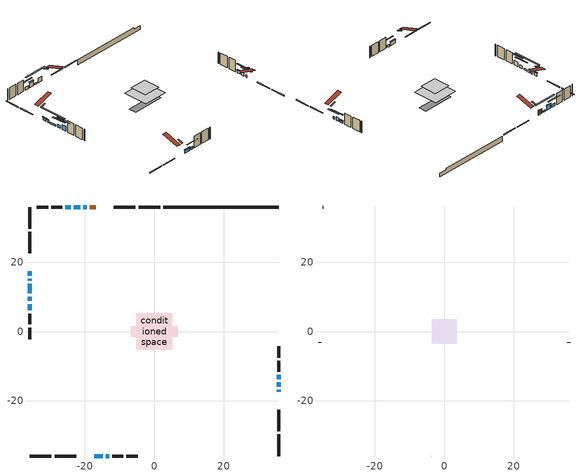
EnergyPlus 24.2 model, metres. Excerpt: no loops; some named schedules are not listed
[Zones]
conditioned space
 floor outside (Floor1 construction): -1.84,-1.84 -1.84,1.84 1.84,1.84 1.84,-1.84 z1.17
 floor adiabatic (AdiabaticFloorConstruction): -5.25,-5.25 -5.25,5.25 5.25,5.25 5.25,-5.25 z3.61
 floor foundation (Slab1 construction): -6.73,-1.57 -6.73,1.57 6.73,1.57 6.73,-1.57 z-0.96
 wall outside (RimJoist1 construction): 1.71,35.86 -4.52,35.86 / -35.86,-35.86 -29.63,-35.86 / -35.86,35.86 -35.86,29.63 / 35.86,-35.86 35.86,-29.63 z1.17:1.47
 wall outside (RimJoist2 construction): -5.45,35.86 -11.68,35.86 / -28.7,-35.86 -22.47,-35.86 / -35.86,28.7 -35.86,22.47 / 35.86,-28.7 35.86,-22.47 z1.17:1.47
 wall outside (AdiabaticWallConstruction 1): -16.86,35.86 -18.54,35.86 z1.17:3.2
 wall outside (AdiabaticWallConstruction): 35.86,-17.29 35.86,-16.78 / -13.93,-35.86 -13.01,-35.86 z1.17:2.09; -17.29,-35.86 -14.85,-35.86 / 35.86,-15.85 35.86,-14.63 z1.17:2.54; -35.86,17.29 -35.86,16.07 / -35.86,15.14 -35.86,14.63 / -35.86,10.03 -35.86,8.81 / -24.07,35.86 -25.6,35.86 z1.17:2.39; -19.47,35.86 -20.39,35.86 / -35.86,13.71 -35.86,10.96 z1.17:1.78; -21.31,35.86 -23.14,35.86 / -35.86,7.89 -35.86,6.06 z1.17:3.2; 35.86,-13.71 35.86,-12.48 z1.17:2.24
 wall outside (Wall1 construction): -26.52,35.86 -29.62,35.86 / -12.08,-35.86 -8.98,-35.86 / -35.86,5.13 -35.86,2.03 / 35.86,-11.56 35.86,-8.46 z1.17:6.05
 wall outside (Wall2 construction): -30.55,35.86 -33.89,35.86 / -8.05,-35.86 -4.72,-35.86 / -35.86,1.1 -35.86,-2.24 / 35.86,-7.53 35.86,-4.19 z1.17:6.05
 wall foundation (FoundationWall1 construction): 2.64,35.86,-0.96 2.64,35.86,1.17 32.54,35.86,1.17 32.54,35.86,0.5 35.86,35.86,0.5 35.86,35.86,-0.96
 window (WindowConstruction): 35.86,-17.29 35.86,-16.78 z1.17:2.08
 window (WindowConstruction 8): -17.29,-35.86 -14.85,-35.86 z1.17:2.54
 window (WindowConstruction 9): -35.86,17.29 -35.86,16.07 z1.17:2.39
 window (WindowConstruction 10): -35.86,15.14 -35.86,14.63 z1.17:2.39
 window (WindowConstruction 11): -19.47,35.86 -20.39,35.86 z1.17:1.78
 window (WindowConstruction 12): -35.86,13.7 -35.86,10.96 z1.17:1.78
 window (WindowConstruction 1): 35.86,-15.85 35.86,-14.63 z1.17:2.54
 window (WindowConstruction 2): -21.31,35.86 -23.14,35.86 z1.17:3.2
 window (WindowConstruction 3): -13.92,-35.86 -13.01,-35.86 z1.17:2.08
 window (WindowConstruction 4): -35.86,10.03 -35.86,8.81 z1.17:2.39
 window (WindowConstruction 5): -35.86,7.88 -35.86,6.06 z1.17:3.2
 window (WindowConstruction 6): 35.86,-13.7 35.86,-12.49 z1.17:2.24
 window (WindowConstruction 7): -24.07,35.86 -25.6,35.86 z1.17:2.39
 door (Door): -16.86,35.86 -18.54,35.86 z1.17:3.2
 ceiling adiabatic (AdiabaticFloorConstruction): 5.25,-5.25 5.25,5.25 -5.25,5.25 -5.25,-5.25 z3.61
 roof outside (Roof2 construction): -15.93,35.86,6.05 -15.93,33.72,6.76 -15.37,33.72,6.76 -15.37,35.86,6.05; -18.22,-35.86,6.05 -18.22,-33.72,6.76 -18.78,-33.72,6.76 -18.78,-35.86,6.05; -35.86,18.22,6.05 -33.72,18.22,6.76 -33.72,18.78,6.76 -35.86,18.78,6.05; 35.86,-18.22,6.05 33.72,-18.22,6.76 33.72,-18.78,6.76 35.86,-18.78,6.05
attic - vented
 floor to conditioned space (Floor2 construction Reversed): -3.57,-3.57 -3.57,3.57 3.57,3.57 3.57,-3.57 z6.05
 wall outside (Wall3 construction): -34.82,35.86 -34.93,35.86 / -3.79,-35.86 -3.67,-35.86 / -35.86,-3.16 -35.86,-3.28 / 35.86,-3.27 35.86,-3.15 z1.17:6.05
 roof outside (Roof1 construction): -14.44,35.86,6.05 -14.44,28.91,8.37 -12.61,28.91,8.37 -12.61,35.86,6.05; -19.71,-35.86,6.05 -19.71,-28.91,8.37 -21.55,-28.91,8.37 -21.55,-35.86,6.05; -35.86,19.71,6.05 -28.91,19.71,8.37 -28.91,21.55,8.37 -35.86,21.55,6.05; 35.86,-19.71,6.05 28.91,-19.71,8.37 28.91,-21.55,8.37 35.86,-21.55,6.05
shading: 35.86,-14.42 35.86,-19.65 36.27,-19.65 36.27,-14.42 z4.44; -14.65,-35.86 -17.49,-35.86 -17.49,-36.27 -14.65,-36.27 z2.74; -35.86,15.87 -35.86,17.49 -36.27,17.49 -36.27,15.87 z2.59; -35.86,14.43 -35.86,15.34 -36.27,15.34 -36.27,14.43 z2.59; -25.01,35.86 -14.84,35.86 -14.84,36.27 -25.01,36.27 z6.41; -35.86,6.33 -35.86,18.33 -36.27,18.33 -36.27,6.33 z6.41; 35.86,-12.27 35.86,-18.21 36.27,-18.21 36.27,-12.27 z4.9; -23.34,35.86 -21.11,35.86 -21.11,36.27 -23.34,36.27 z3.4; -10.65,-35.86 -16.28,-35.86 -16.28,-36.27 -10.65,-36.27 z4.44; -35.86,6.45 -35.86,12.39 -36.27,12.39 -36.27,6.45 z4.75; -35.86,3.7 -35.86,10.24 -36.27,10.24 -36.27,3.7 z5.56; 35.86,-12.28 35.86,-13.91 36.27,-13.91 36.27,-12.28 z2.44; -27.96,35.86 -21.71,35.86 -21.71,36.27 -27.96,36.27 z4.75
[Building]
Building 1: Terrain=Suburbs
[Site:Location]
Toronto Intl AP_ON: Latitude {deg}=43.68; Longitude {deg}=-79.63; Time Zone {hr}=-5; Elevation {m}=173; Keep Site Location Information=Yes
[Site:GroundTemperature:Shallow]
4.59119, 2.66285, 2.50842, 3.42352, 7.09712, 10.7536, 13.9236, 15.9317, 16.1023, 14.4691, 11.3799, 7.83558
[Site:WaterMainsTemperature]
Calculation Method=Schedule; Temperature Schedule=mains temperature schedule
[Material] Roughness=Rough; Thermal Absorptance=0.9
Name | Thickness {m} | Conductivity {W/m-K} | Density {kg/m3} | Specific Heat {J/kg-K} | Solar Absorptance | Visible Absorptance
asphalt or fiberglass shingles | 0.00635 | 0.162714 | 1121.4 | 1465.45 | 0.4 | 0.4
ceiling loosefill ins | 0.0846667 | 0.0480833 | 16.02 | 1046.75 | 0.7 | 0.7
ceiling stud and cavity | 0.1397 | 0.118768 | 65.682 | 1177.47 | 0.7 | 0.7
concrete 4.0 in. | 0.1016 | 1.803125 | 2242.8 | 837.4 | 0.7 | 0.7
concrete 8.0 in. | 0.2032 | 1.803125 | 2242.8 | 837.4 | 0.7 | 0.7
door material | 0.04445 | 0.053851 | 512.64 | 1214.23 | 0.7 | 0.7
exterior vertical ins | 0.0469053 | 0.029427 | 32.04 | 1214.23 | 0.7 | 0.7
floor covering | 0.0127 | 0.0433444 | 54.468 | 1339.84 | 0.6 | 0.6
floor rigid ins; rim joist rigid ins | 0.051816 | 0.029427 | 32.04 | 1214.23 | 0.7 | 0.7
floor rigid ins 1; wall rigid ins | 0.512978 | 0.029427 | 32.04 | 1214.23 | 0.7 | 0.7
floor stud and cavity | 0.1397 | 0.237398 | 92.3553 | 1139.71 | 0.7 | 0.7
floor stud and cavity 1 | 0.1397 | 1.75129 | 37.0049 | 1207.88 | 0.7 | 0.7
furniture material conditioned space 1 | 0.1524 | 0.115458 | 640.8 | 1214.23 | 0.6 | 0.6
gypsum board | 0.0127 | 0.160291 | 801 | 837.4 | 0.6 | 0.6
gypsum board 1 | 0.0127 | 0.160291 | 801 | 837.4 | 0.7 | 0.7
osb sheathing 0.5 in. | 0.0127 | 0.115458 | 512.64 | 1214.23 | 0.7 | 0.7
osb sheathing 0.75 in. | 0.01905 | 0.115458 | 512.64 | 1214.23 | 0.7 | 0.7
osb sheathing 2.0 in. | 0.0508 | 0.115458 | 512.64 | 1214.23 | 0.7 | 0.7
rim joist stud and cavity | 0.0508 | 0.177588 | 50.32683 | 1063.81 | 0.6 | 0.6
rim joist stud and cavity 1 | 0.0508 | 0.559327 | 125.044 | 1163.47 | 0.6 | 0.6
roof stud and cavity | 0.2032 | 0.119612 | 78.34581 | 1123.46 | 0.7 | 0.7
wall stud and cavity | 0.1397 | 0.554847 | 139.0536 | 1170.24 | 0.7 | 0.7
wall stud and cavity 1 | 0.1397 | 0.116675 | 139.0536 | 1170.24 | 0.7 | 0.7
wall stud and cavity 2 | 0.0889 | 6.9971 | 50.32683 | 1063.81 | 0.6 | 0.6
wall stud and cavity 3 | 0.0889 | 0.380278 | 52.3479 | 1209.89 | 0.7 | 0.7
wall stud and cavity 4 | 0.0889 | 0.391764 | 83.0341 | 1211.67 | 0.7 | 0.7
wood siding | 0.0254 | 0.102417 | 544.68 | 1172.36 | 0.4 | 0.4
wood siding 1 | 0.00254 | 0.102417 | 544.68 | 1172.36 | 0.4 | 0.4
wood siding 2; wood siding 3; wood siding 4 | 0.0254 | 0.102417 | 544.68 | 1172.36 | 0.7 | 0.7
[WindowMaterial:SimpleGlazingSystem]
Name | U-Factor {W/m2-K} | Solar Heat Gain Coefficient
WindowMaterial | 1.990139 | 0.55
WindowMaterial 1 | 1.88339 | 0.63
WindowMaterial 10 | 4.20853 | 0.66
WindowMaterial 2 | 4.21762 | 0.68
WindowMaterial 3 | 3.93996 | 0.68
WindowMaterial 4 | 1.94983 | 0.58
WindowMaterial 5 | 1.89872 | 0.62
WindowMaterial 6 | 3.58679 | 0.7
WindowMaterial 7 | 3.415317 | 0.72
WindowMaterial 8 | 3.667988 | 0.7
WindowMaterial 9 | 4.24601 | 0.65
[Construction]
AdiabaticFloorConstruction: floor stud and cavity 1, floor rigid ins 1, osb sheathing 0.75 in., floor covering
AdiabaticWallConstruction: wood siding 3, wall rigid ins, wall stud and cavity 3, gypsum board
AdiabaticWallConstruction 1: wood siding 4, wall rigid ins, wall stud and cavity 3, gypsum board
Door: door material
Floor1 construction: floor stud and cavity, floor rigid ins, osb sheathing 0.75 in., floor covering
Floor2 construction Reversed: gypsum board, ceiling stud and cavity, ceiling loosefill ins
FoundationWall1 construction: concrete 8.0 in., gypsum board 1
furniture construction conditioned space 1: furniture material conditioned space 1
PartitionWallConstruction: gypsum board, wall stud and cavity 4, gypsum board
RimJoist1 construction: wood siding 2, rim joist stud and cavity
RimJoist2 construction: wood siding 2, rim joist rigid ins, osb sheathing 2.0 in., rim joist stud and cavity 1
Roof1 construction: asphalt or fiberglass shingles
Roof2 construction: asphalt or fiberglass shingles, osb sheathing 0.75 in., roof stud and cavity, gypsum board
Slab1 construction: concrete 4.0 in.
Wall1 construction: wood siding, osb sheathing 0.5 in., wall stud and cavity, gypsum board
Wall2 construction: wood siding, osb sheathing 0.5 in., wall stud and cavity 1, gypsum board
Wall3 construction: wood siding 1, wall stud and cavity 2
WindowConstruction: WindowMaterial
WindowConstruction 1: WindowMaterial 1
WindowConstruction 10: WindowMaterial 9
WindowConstruction 11; WindowConstruction 12: WindowMaterial 10
WindowConstruction 2; WindowConstruction 5: WindowMaterial 2
WindowConstruction 3: WindowMaterial 3
WindowConstruction 4: WindowMaterial 4
WindowConstruction 6: WindowMaterial 5
WindowConstruction 7: WindowMaterial 6
WindowConstruction 8: WindowMaterial 7
WindowConstruction 9: WindowMaterial 8
[Zone] Multiplier=1; Part of Total Floor Area=Yes
Name | Volume {m3}
attic - vented | 19.1901
conditioned space | 362.4
[Space]
Name | Zone | Volume {m3}
attic - vented 1 | attic - vented | 19.1901
conditioned space 1 | conditioned space | 362.4
[ZoneInfiltration:EffectiveLeakageArea]
infil attic - vented 1: Zone or Space=attic - vented 1; Schedule=Always On Discrete; Effective Air Leakage Area {cm2}=2109.93; Stack Coefficient=0.000500339; Wind Coefficient=1.51131e-05
[ZoneMixing]
whole house fan mix: Zone or Space=attic - vented; Schedule=Always On Continuous; Design Flow Rate Calculation Method=Flow/Zone; Design Flow Rate {m3/s}=0; Source Zone or Space=conditioned space
[SurfaceProperty:ExposedFoundationPerimeter]
Slab1: Exposed Perimeter Calculation Method=TotalExposedPerimeter; Total Exposed Perimeter {m}=33.224
[InternalMass] Zone or ZoneList=conditioned space; Space or SpaceList=conditioned space 1
Name | Construction | Surface Area {m2}
furniture mass conditioned space 1 | furniture construction conditioned space 1 | 66.5
partition wall mass | PartitionWallConstruction | 166.25
[Lights]
interior lighting: Zone or ZoneList or Space or SpaceList=conditioned space 1; Schedule=interior lighting schedule; Design Level Calculation Method=LightingLevel; Lighting Level {W}=343.2; Return Air Fraction=0; Fraction Radiant=0.6; Fraction Visible=0.2; Fraction Replaceable=1
[People]
occupants: Zone or ZoneList or Space or SpaceList=conditioned space 1; Number of People Schedule=occupants schedule; Number of People Calculation Method=People; Number of People=3; Fraction Radiant=0.314171; Sensible Heat Fraction=0.56303; Activity Level Schedule=occupants activity schedule; Carbon Dioxide Generation Rate {m3/s-W}=0; Enable ASHRAE 55 Comfort Warnings=No; Mean Radiant Temperature Calculation Type=EnclosureAveraged
[ElectricEquipment] Zone or ZoneList or Space or SpaceList=conditioned space 1; Design Level Calculation Method=EquipmentLevel
Name | Schedule | Design Level {W} | Fraction Latent | Fraction Radiant | Fraction Lost
clothes dryer | clothes dryer schedule | 140.772 | 0.015 | 0.081 | 0.85
clothes washer | clothes washer schedule | 32.1985 | 0.03 | 0.162 | 0.7
cooking range | cooking range schedule | 215.147 | 0.08 | 0.432 | 0.2
dishwasher | dishwasher schedule | 66.8632 | 0.3 | 0.18 | 0.4
fridge | fridge schedule | 72.9452 | 0 | 0.6 | 0
mech vent bath fan 0 | mech vent bath fan 0 schedule | 50.2 | 0 | 0 | 1
mech vent house fan | mech vent house fan schedule | 0.95 | 0 | 0 | 1
mech vent house fan cfis | mech vent house fan cfis schedule | 0 | 0 | 0 | 0
mech vent range fan 0 | mech vent range fan 0 schedule | 57 | 0 | 0 | 1
misc plug loads | misc plug loads schedule | 494.7 | 0.045 | 0.513 | 0.1
whole house fan | Always On Discrete | 0 | 0 | 0 | 1
[OtherEquipment] Zone or ZoneList or Space or SpaceList=conditioned space 1; Design Level Calculation Method=EquipmentLevel
Name | Fuel Type | Schedule | Design Level {W} | Fraction Latent | Fraction Radiant | Fraction Lost
clothes dryer 1 | Electricity | clothes dryer schedule | 0 | 0.015 | 0.081 | 0.85
cooking range 1 | Electricity | cooking range schedule | 0 | 0.08 | 0.432 | 0.2
general water use latent | None | general water use schedule | 62.594 | 1 | 0 | 0
general water use sensible | None | general water use schedule | -61.6891 | 0 | 0.6 | 0
mech vent house fan latent load | None | Always On Discrete | 0 | 1 | 0 | 0
mech vent house fan sensible load | None | Always On Discrete | 0 | 0 | 0 | 0
water heater energy adjustment1 | NaturalGas | Always On Discrete | 0.01 | 0 | 0 | 1
[ZoneInfiltration:DesignFlowRate] Zone or ZoneList or Space or SpaceList=conditioned space 1; Schedule=Always On Discrete; Design Flow Rate Calculation Method=Flow/Zone; Design Flow Rate {m3/s}=0
infil flow; natural vent flow; whole house fan flow
[Foundation:Kiva]
Foundation Kiva 1: Initial Indoor Air Temperature {C}=18; Wall Height Above Grade {m}=1.17001; Wall Depth Below Slab {m}=0.2032; Custom Block Material Name 1=exterior vertical ins; Custom Block Depth 1 {m}=2.13; Custom Block X Position 1 {m}=0.2159; Custom Block Z Position 1 {m}=0
[Foundation:Kiva:Settings]
Soil Conductivity {W/m-K}=0.849921; Soil Density {kg/m3}=1842.3; Soil Specific Heat {J/kg-K}=418.7; Ground Solar Absorptivity=0.9; Ground Thermal Absorptivity=0.9; Ground Surface Roughness {m}=0.03; Far-Field Width {m}=40; Deep-Ground Boundary Condition=ZeroFlux; Deep-Ground Depth {m}=40; Minimum Cell Dimension {m}=0.2; Maximum Cell Growth Coefficient=3; Simulation Timestep=Timestep
[Exterior:Lights]
exterior lighting: Schedule=exterior lighting schedule; Design Level {W}=75.6
[Schedule:Constant]
Name | Hourly Value
Always On Continuous; mech vent house fan schedule; mech vent house fan cfis schedule; Always On Discrete | 1
occupants activity schedule | 117.228
fridge schedule | 0
[Schedule:Week:Daily]
interior lighting schedule Week Rule - Jan1-Jan27: interior lighting schedule day, interior lighting schedule day, interior lighting schedule day, interior lighting schedule day, interior lighting schedule day, interior lighting schedule day, interior lighting schedule day, interior lighting schedule default day, interior lighting schedule default day, interior lighting schedule default day, interior lighting schedule default day, interior lighting schedule default day
interior lighting schedule Week Rule - Jan28-Feb3: interior lighting schedule day, interior lighting schedule day, interior lighting schedule day, interior lighting schedule day, interior lighting schedule day 1, interior lighting schedule day 1, interior lighting schedule day 1, interior lighting schedule default day, interior lighting schedule default day, interior lighting schedule default day, interior lighting schedule default day, interior lighting schedule default day
interior lighting schedule Week Rule - Feb4-Feb24: interior lighting schedule day 1, interior lighting schedule day 1, interior lighting schedule day 1, interior lighting schedule day 1, interior lighting schedule day 1, interior lighting schedule day 1, interior lighting schedule day 1, interior lighting schedule default day, interior lighting schedule default day, interior lighting schedule default day, interior lighting schedule default day, interior lighting schedule default day
interior lighting schedule Week Rule - Feb25-Mar3: interior lighting schedule day 1, interior lighting schedule day 1, interior lighting schedule day 1, interior lighting schedule day 1, interior lighting schedule day 2, interior lighting schedule day 2, interior lighting schedule day 2, interior lighting schedule default day, interior lighting schedule default day, interior lighting schedule default day, interior lighting schedule default day, interior lighting schedule default day
interior lighting schedule Week Rule - Mar4-Mar31: interior lighting schedule day 2, interior lighting schedule day 2, interior lighting schedule day 2, interior lighting schedule day 2, interior lighting schedule day 2, interior lighting schedule day 2, interior lighting schedule day 2, interior lighting schedule default day, interior lighting schedule default day, interior lighting schedule default day, interior lighting schedule default day, interior lighting schedule default day
interior lighting schedule Week Rule - Apr1-Apr28: interior lighting schedule day 3, interior lighting schedule day 3, interior lighting schedule day 3, interior lighting schedule day 3, interior lighting schedule day 3, interior lighting schedule day 3, interior lighting schedule day 3, interior lighting schedule default day, interior lighting schedule default day, interior lighting schedule default day, interior lighting schedule default day, interior lighting schedule default day
interior lighting schedule Week Rule - Apr29-May5: interior lighting schedule day 3, interior lighting schedule day 3, interior lighting schedule day 4, interior lighting schedule day 4, interior lighting schedule day 4, interior lighting schedule day 4, interior lighting schedule day 4, interior lighting schedule default day, interior lighting schedule default day, interior lighting schedule default day, interior lighting schedule default day, interior lighting schedule default day
interior lighting schedule Week Rule - May6-May26: interior lighting schedule day 4, interior lighting schedule day 4, interior lighting schedule day 4, interior lighting schedule day 4, interior lighting schedule day 4, interior lighting schedule day 4, interior lighting schedule day 4, interior lighting schedule default day, interior lighting schedule default day, interior lighting schedule default day, interior lighting schedule default day, interior lighting schedule default day
interior lighting schedule Week Rule - May27-Jun2: interior lighting schedule day 4, interior lighting schedule day 4, interior lighting schedule day 4, interior lighting schedule day 4, interior lighting schedule day 4, interior lighting schedule day 5, interior lighting schedule day 5, interior lighting schedule default day, interior lighting schedule default day, interior lighting schedule default day, interior lighting schedule default day, interior lighting schedule default day
interior lighting schedule Week Rule - Jun3-Jun30: interior lighting schedule day 5, interior lighting schedule day 5, interior lighting schedule day 5, interior lighting schedule day 5, interior lighting schedule day 5, interior lighting schedule day 5, interior lighting schedule day 5, interior lighting schedule default day, interior lighting schedule default day, interior lighting schedule default day, interior lighting schedule default day, interior lighting schedule default day
interior lighting schedule Week Rule - Jul1-Jul28: interior lighting schedule day 6, interior lighting schedule day 6, interior lighting schedule day 6, interior lighting schedule day 6, interior lighting schedule day 6, interior lighting schedule day 6, interior lighting schedule day 6, interior lighting schedule default day, interior lighting schedule default day, interior lighting schedule default day, interior lighting schedule default day, interior lighting schedule default day
interior lighting schedule Week Rule - Jul29-Aug4: interior lighting schedule day 6, interior lighting schedule day 6, interior lighting schedule day 6, interior lighting schedule day 7, interior lighting schedule day 7, interior lighting schedule day 7, interior lighting schedule day 7, interior lighting schedule default day, interior lighting schedule default day, interior lighting schedule default day, interior lighting schedule default day, interior lighting schedule default day
interior lighting schedule Week Rule - Aug5-Aug25: interior lighting schedule day 7, interior lighting schedule day 7, interior lighting schedule day 7, interior lighting schedule day 7, interior lighting schedule day 7, interior lighting schedule day 7, interior lighting schedule day 7, interior lighting schedule default day, interior lighting schedule default day, interior lighting schedule default day, interior lighting schedule default day, interior lighting schedule default day
interior lighting schedule Week Rule - Aug26-Sep1: interior lighting schedule day 7, interior lighting schedule day 7, interior lighting schedule day 7, interior lighting schedule day 7, interior lighting schedule day 7, interior lighting schedule day 7, interior lighting schedule day 8, interior lighting schedule default day, interior lighting schedule default day, interior lighting schedule default day, interior lighting schedule default day, interior lighting schedule default day
interior lighting schedule Week Rule - Sep2-Sep29: interior lighting schedule day 8, interior lighting schedule day 8, interior lighting schedule day 8, interior lighting schedule day 8, interior lighting schedule day 8, interior lighting schedule day 8, interior lighting schedule day 8, interior lighting schedule default day, interior lighting schedule default day, interior lighting schedule default day, interior lighting schedule default day, interior lighting schedule default day
interior lighting schedule Week Rule - Sep30-Oct6: interior lighting schedule day 8, interior lighting schedule day 9, interior lighting schedule day 9, interior lighting schedule day 9, interior lighting schedule day 9, interior lighting schedule day 9, interior lighting schedule day 9, interior lighting schedule default day, interior lighting schedule default day, interior lighting schedule default day, interior lighting schedule default day, interior lighting schedule default day
interior lighting schedule Week Rule - Oct7-Oct27: interior lighting schedule day 9, interior lighting schedule day 9, interior lighting schedule day 9, interior lighting schedule day 9, interior lighting schedule day 9, interior lighting schedule day 9, interior lighting schedule day 9, interior lighting schedule default day, interior lighting schedule default day, interior lighting schedule default day, interior lighting schedule default day, interior lighting schedule default day
interior lighting schedule Week Rule - Oct28-Nov3: interior lighting schedule day 9, interior lighting schedule day 9, interior lighting schedule day 9, interior lighting schedule day 9, interior lighting schedule day 10, interior lighting schedule day 10, interior lighting schedule day 10, interior lighting schedule default day, interior lighting schedule default day, interior lighting schedule default day, interior lighting schedule default day, interior lighting schedule default day
interior lighting schedule Week Rule - Nov4-Nov24: interior lighting schedule day 10, interior lighting schedule day 10, interior lighting schedule day 10, interior lighting schedule day 10, interior lighting schedule day 10, interior lighting schedule day 10, interior lighting schedule day 10, interior lighting schedule default day, interior lighting schedule default day, interior lighting schedule default day, interior lighting schedule default day, interior lighting schedule default day
interior lighting schedule Week Rule - Nov25-Dec1: interior lighting schedule day 10, interior lighting schedule day 10, interior lighting schedule day 10, interior lighting schedule day 10, interior lighting schedule day 10, interior lighting schedule day 10, interior lighting schedule day 11, interior lighting schedule default day, interior lighting schedule default day, interior lighting schedule default day, interior lighting schedule default day, interior lighting schedule default day
interior lighting schedule Week Rule - Dec2-Dec31: interior lighting schedule day 11, interior lighting schedule day 11, interior lighting schedule day 11, interior lighting schedule day 11, interior lighting schedule day 11, interior lighting schedule day 11, interior lighting schedule day 11, interior lighting schedule default day, interior lighting schedule default day, interior lighting schedule default day, interior lighting schedule default day, interior lighting schedule default day
occupants schedule Week Rule - Jan1-Dec31: occupants schedule day, occupants schedule day, occupants schedule day, occupants schedule day, occupants schedule day, occupants schedule day, occupants schedule day, occupants schedule default day, occupants schedule default day, occupants schedule default day, occupants schedule default day, occupants schedule default day
clothes dryer schedule Week Rule - Jan1-Dec31: clothes dryer schedule day, clothes dryer schedule day, clothes dryer schedule day, clothes dryer schedule day, clothes dryer schedule day, clothes dryer schedule day, clothes dryer schedule day, clothes dryer schedule default day, clothes dryer schedule default day, clothes dryer schedule default day, clothes dryer schedule default day, clothes dryer schedule default day
clothes washer schedule Week Rule - Jan1-Dec31: clothes washer schedule day, clothes washer schedule day, clothes washer schedule day, clothes washer schedule day, clothes washer schedule day, clothes washer schedule day, clothes washer schedule day, clothes washer schedule default day, clothes washer schedule default day, clothes washer schedule default day, clothes washer schedule default day, clothes washer schedule default day
cooking range schedule Week Rule - Jan1-Dec31: cooking range schedule day, cooking range schedule day, cooking range schedule day, cooking range schedule day, cooking range schedule day, cooking range schedule day, cooking range schedule day, cooking range schedule default day, cooking range schedule default day, cooking range schedule default day, cooking range schedule default day, cooking range schedule default day
dishwasher schedule Week Rule - Jan1-Dec31: dishwasher schedule day, dishwasher schedule day, dishwasher schedule day, dishwasher schedule day, dishwasher schedule day, dishwasher schedule day, dishwasher schedule day, dishwasher schedule default day, dishwasher schedule default day, dishwasher schedule default day, dishwasher schedule default day, dishwasher schedule default day
mech vent bath fan 0 schedule Week Rule - Jan1-Dec31: mech vent bath fan 0 schedule day, mech vent bath fan 0 schedule day, mech vent bath fan 0 schedule day, mech vent bath fan 0 schedule day, mech vent bath fan 0 schedule day, mech vent bath fan 0 schedule day, mech vent bath fan 0 schedule day, mech vent bath fan 0 schedule default day, mech vent bath fan 0 schedule default day, mech vent bath fan 0 schedule default day, mech vent bath fan 0 schedule default day, mech vent bath fan 0 schedule default day
mech vent range fan 0 schedule Week Rule - Jan1-Dec31: mech vent range fan 0 schedule day, mech vent range fan 0 schedule day, mech vent range fan 0 schedule day, mech vent range fan 0 schedule day, mech vent range fan 0 schedule day, mech vent range fan 0 schedule day, mech vent range fan 0 schedule day, mech vent range fan 0 schedule default day, mech vent range fan 0 schedule default day, mech vent range fan 0 schedule default day, mech vent range fan 0 schedule default day, mech vent range fan 0 schedule default day
misc plug loads schedule Week Rule - Jan1-Dec31: misc plug loads schedule day, misc plug loads schedule day, misc plug loads schedule day, misc plug loads schedule day, misc plug loads schedule day, misc plug loads schedule day, misc plug loads schedule day, misc plug loads schedule default day, misc plug loads schedule default day, misc plug loads schedule default day, misc plug loads schedule default day, misc plug loads schedule default day
general water use schedule Week Rule - Jan1-Dec31: general water use schedule day, general water use schedule day, general water use schedule day, general water use schedule day, general water use schedule day, general water use schedule day, general water use schedule day, general water use schedule default day, general water use schedule default day, general water use schedule default day, general water use schedule default day, general water use schedule default day
exterior lighting schedule Week Rule - Jan1-Jan27: exterior lighting schedule day, exterior lighting schedule day, exterior lighting schedule day, exterior lighting schedule day, exterior lighting schedule day, exterior lighting schedule day, exterior lighting schedule day, exterior lighting schedule default day, exterior lighting schedule default day, exterior lighting schedule default day, exterior lighting schedule default day, exterior lighting schedule default day
exterior lighting schedule Week Rule - Jan28-Feb3: exterior lighting schedule day, exterior lighting schedule day, exterior lighting schedule day, exterior lighting schedule day, exterior lighting schedule day 1, exterior lighting schedule day 1, exterior lighting schedule day 1, exterior lighting schedule default day, exterior lighting schedule default day, exterior lighting schedule default day, exterior lighting schedule default day, exterior lighting schedule default day
exterior lighting schedule Week Rule - Feb4-Feb24: exterior lighting schedule day 1, exterior lighting schedule day 1, exterior lighting schedule day 1, exterior lighting schedule day 1, exterior lighting schedule day 1, exterior lighting schedule day 1, exterior lighting schedule day 1, exterior lighting schedule default day, exterior lighting schedule default day, exterior lighting schedule default day, exterior lighting schedule default day, exterior lighting schedule default day
exterior lighting schedule Week Rule - Feb25-Mar3: exterior lighting schedule day 1, exterior lighting schedule day 1, exterior lighting schedule day 1, exterior lighting schedule day 1, exterior lighting schedule day 2, exterior lighting schedule day 2, exterior lighting schedule day 2, exterior lighting schedule default day, exterior lighting schedule default day, exterior lighting schedule default day, exterior lighting schedule default day, exterior lighting schedule default day
exterior lighting schedule Week Rule - Mar4-Mar31: exterior lighting schedule day 2, exterior lighting schedule day 2, exterior lighting schedule day 2, exterior lighting schedule day 2, exterior lighting schedule day 2, exterior lighting schedule day 2, exterior lighting schedule day 2, exterior lighting schedule default day, exterior lighting schedule default day, exterior lighting schedule default day, exterior lighting schedule default day, exterior lighting schedule default day
exterior lighting schedule Week Rule - Apr1-Apr28: exterior lighting schedule day 3, exterior lighting schedule day 3, exterior lighting schedule day 3, exterior lighting schedule day 3, exterior lighting schedule day 3, exterior lighting schedule day 3, exterior lighting schedule day 3, exterior lighting schedule default day, exterior lighting schedule default day, exterior lighting schedule default day, exterior lighting schedule default day, exterior lighting schedule default day
exterior lighting schedule Week Rule - Apr29-May5: exterior lighting schedule day 3, exterior lighting schedule day 3, exterior lighting schedule day 4, exterior lighting schedule day 4, exterior lighting schedule day 4, exterior lighting schedule day 4, exterior lighting schedule day 4, exterior lighting schedule default day, exterior lighting schedule default day, exterior lighting schedule default day, exterior lighting schedule default day, exterior lighting schedule default day
exterior lighting schedule Week Rule - May6-May26: exterior lighting schedule day 4, exterior lighting schedule day 4, exterior lighting schedule day 4, exterior lighting schedule day 4, exterior lighting schedule day 4, exterior lighting schedule day 4, exterior lighting schedule day 4, exterior lighting schedule default day, exterior lighting schedule default day, exterior lighting schedule default day, exterior lighting schedule default day, exterior lighting schedule default day
exterior lighting schedule Week Rule - May27-Jun2: exterior lighting schedule day 4, exterior lighting schedule day 4, exterior lighting schedule day 4, exterior lighting schedule day 4, exterior lighting schedule day 4, exterior lighting schedule day 5, exterior lighting schedule day 5, exterior lighting schedule default day, exterior lighting schedule default day, exterior lighting schedule default day, exterior lighting schedule default day, exterior lighting schedule default day
exterior lighting schedule Week Rule - Jun3-Jun30: exterior lighting schedule day 5, exterior lighting schedule day 5, exterior lighting schedule day 5, exterior lighting schedule day 5, exterior lighting schedule day 5, exterior lighting schedule day 5, exterior lighting schedule day 5, exterior lighting schedule default day, exterior lighting schedule default day, exterior lighting schedule default day, exterior lighting schedule default day, exterior lighting schedule default day
exterior lighting schedule Week Rule - Jul1-Jul28: exterior lighting schedule day 6, exterior lighting schedule day 6, exterior lighting schedule day 6, exterior lighting schedule day 6, exterior lighting schedule day 6, exterior lighting schedule day 6, exterior lighting schedule day 6, exterior lighting schedule default day, exterior lighting schedule default day, exterior lighting schedule default day, exterior lighting schedule default day, exterior lighting schedule default day
exterior lighting schedule Week Rule - Jul29-Aug4: exterior lighting schedule day 6, exterior lighting schedule day 6, exterior lighting schedule day 6, exterior lighting schedule day 7, exterior lighting schedule day 7, exterior lighting schedule day 7, exterior lighting schedule day 7, exterior lighting schedule default day, exterior lighting schedule default day, exterior lighting schedule default day, exterior lighting schedule default day, exterior lighting schedule default day
exterior lighting schedule Week Rule - Aug5-Aug25: exterior lighting schedule day 7, exterior lighting schedule day 7, exterior lighting schedule day 7, exterior lighting schedule day 7, exterior lighting schedule day 7, exterior lighting schedule day 7, exterior lighting schedule day 7, exterior lighting schedule default day, exterior lighting schedule default day, exterior lighting schedule default day, exterior lighting schedule default day, exterior lighting schedule default day
exterior lighting schedule Week Rule - Aug26-Sep1: exterior lighting schedule day 7, exterior lighting schedule day 7, exterior lighting schedule day 7, exterior lighting schedule day 7, exterior lighting schedule day 7, exterior lighting schedule day 7, exterior lighting schedule day 8, exterior lighting schedule default day, exterior lighting schedule default day, exterior lighting schedule default day, exterior lighting schedule default day, exterior lighting schedule default day
exterior lighting schedule Week Rule - Sep2-Sep29: exterior lighting schedule day 8, exterior lighting schedule day 8, exterior lighting schedule day 8, exterior lighting schedule day 8, exterior lighting schedule day 8, exterior lighting schedule day 8, exterior lighting schedule day 8, exterior lighting schedule default day, exterior lighting schedule default day, exterior lighting schedule default day, exterior lighting schedule default day, exterior lighting schedule default day
[Schedule:Year]
interior lighting schedule: interior lighting schedule Week Rule - Jan1-Jan27, 1, 1, 1, 27, interior lighting schedule Week Rule - Jan28-Feb3, 1, 28, 2, 3, interior lighting schedule Week Rule - Feb4-Feb24, 2, 4, 2, 24, interior lighting schedule Week Rule - Feb25-Mar3, 2, 25, 3, 3, interior lighting schedule Week Rule - Mar4-Mar31, 3, 4, 3, 31, interior lighting schedule Week Rule - Apr1-Apr28, 4, 1, 4, 28, interior lighting schedule Week Rule - Apr29-May5, 4, 29, 5, 5, interior lighting schedule Week Rule - May6-May26, 5, 6, 5, 26, interior lighting schedule Week Rule - May27-Jun2, 5, 27, 6, 2, interior lighting schedule Week Rule - Jun3-Jun30, 6, 3, 6, 30, interior lighting schedule Week Rule - Jul1-Jul28, 7, 1, 7, 28, interior lighting schedule Week Rule - Jul29-Aug4, 7, 29, 8, 4, interior lighting schedule Week Rule - Aug5-Aug25, 8, 5, 8, 25, interior lighting schedule Week Rule - Aug26-Sep1, 8, 26, 9, 1, interior lighting schedule Week Rule - Sep2-Sep29, 9, 2, 9, 29, interior lighting schedule Week Rule - Sep30-Oct6, 9, 30, 10, 6, interior lighting schedule Week Rule - Oct7-Oct27, 10, 7, 10, 27, interior lighting schedule Week Rule - Oct28-Nov3, 10, 28, 11, 3, interior lighting schedule Week Rule - Nov4-Nov24, 11, 4, 11, 24, interior lighting schedule Week Rule - Nov25-Dec1, 11, 25, 12, 1, interior lighting schedule Week Rule - Dec2-Dec31, 12, 2, 12, 31
occupants schedule: occupants schedule Week Rule - Jan1-Dec31, 1, 1, 12, 31
clothes dryer schedule: clothes dryer schedule Week Rule - Jan1-Dec31, 1, 1, 12, 31
clothes washer schedule: clothes washer schedule Week Rule - Jan1-Dec31, 1, 1, 12, 31
cooking range schedule: cooking range schedule Week Rule - Jan1-Dec31, 1, 1, 12, 31
dishwasher schedule: dishwasher schedule Week Rule - Jan1-Dec31, 1, 1, 12, 31
mech vent bath fan 0 schedule: mech vent bath fan 0 schedule Week Rule - Jan1-Dec31, 1, 1, 12, 31
mech vent range fan 0 schedule: mech vent range fan 0 schedule Week Rule - Jan1-Dec31, 1, 1, 12, 31
misc plug loads schedule: misc plug loads schedule Week Rule - Jan1-Dec31, 1, 1, 12, 31
general water use schedule: general water use schedule Week Rule - Jan1-Dec31, 1, 1, 12, 31
exterior lighting schedule: exterior lighting schedule Week Rule - Jan1-Jan27, 1, 1, 1, 27, exterior lighting schedule Week Rule - Jan28-Feb3, 1, 28, 2, 3, exterior lighting schedule Week Rule - Feb4-Feb24, 2, 4, 2, 24, exterior lighting schedule Week Rule - Feb25-Mar3, 2, 25, 3, 3, exterior lighting schedule Week Rule - Mar4-Mar31, 3, 4, 3, 31, exterior lighting schedule Week Rule - Apr1-Apr28, 4, 1, 4, 28, exterior lighting schedule Week Rule - Apr29-May5, 4, 29, 5, 5, exterior lighting schedule Week Rule - May6-May26, 5, 6, 5, 26, exterior lighting schedule Week Rule - May27-Jun2, 5, 27, 6, 2, exterior lighting schedule Week Rule - Jun3-Jun30, 6, 3, 6, 30, exterior lighting schedule Week Rule - Jul1-Jul28, 7, 1, 7, 28, exterior lighting schedule Week Rule - Jul29-Aug4, 7, 29, 8, 4, exterior lighting schedule Week Rule - Aug5-Aug25, 8, 5, 8, 25, exterior lighting schedule Week Rule - Aug26-Sep1, 8, 26, 9, 1, exterior lighting schedule Week Rule - Sep2-Sep29, 9, 2, 9, 29, exterior lighting schedule Week Rule - Sep30-Oct6, 9, 30, 10, 6, exterior lighting schedule Week Rule - Oct7-Oct27, 10, 7, 10, 27, exterior lighting schedule Week Rule - Oct28-Nov3, 10, 28, 11, 3, exterior lighting schedule Week Rule - Nov4-Nov24, 11, 4, 11, 24, exterior lighting schedule Week Rule - Nov25-Dec1, 11, 25, 12, 1, exterior lighting schedule Week Rule - Dec2-Dec31, 12, 2, 12, 31
[Schedule:Compact]
mains temperature schedule: Through: 01/01, For: AllDays, Until: 24:00, 8.43722, Through: 01/02, For: AllDays, Until: 24:00, 8.37111, Through: 01/03, For: AllDays, Until: 24:00, 8.30611, Through: 01/04, For: AllDays, Until: 24:00, 8.24222, Through: 01/05, For: AllDays, Until: 24:00, 8.17944, Through: 01/06, For: AllDays, Until: 24:00, 8.11833, Through: 01/07, For: AllDays, Until: 24:00, 8.05833, Through: 01/08, For: AllDays, Until: 24:00, 7.99944, Through: 01/09, For: AllDays, Until: 24:00, 7.94222, Through: 01/10, For: AllDays, Until: 24:00, 7.88611, Through: 01/11, For: AllDays, Until: 24:00, 7.83167, Through: 01/12, For: AllDays, Until: 24:00, 7.77833, Through: 01/13, For: AllDays, Until: 24:00, 7.72611, Through: 01/14, For: AllDays, Until: 24:00, 7.67556, Through: 01/15, For: AllDays, Until: 24:00, 7.62667, Through: 01/16, For: AllDays, Until: 24:00, 7.57889, Through: 01/17, For: AllDays, Until: 24:00, 7.53278, Through: 01/18, For: AllDays, Until: 24:00, 7.48778, Through: 01/19, For: AllDays, Until: 24:00, 7.44444, Through: 01/20, For: AllDays, Until: 24:00, 7.40278, Through: 01/21, For: AllDays, Until: 24:00, 7.36278, Through: 01/22, For: AllDays, Until: 24:00, 7.32389, Through: 01/23, For: AllDays, Until: 24:00, 7.28667, Through: 01/24, For: AllDays, Until: 24:00, 7.25056, Through: 01/25, For: AllDays, Until: 24:00, 7.21667, Through: 01/26, For: AllDays, Until: 24:00, 7.18389, Through: 01/27, For: AllDays, Until: 24:00, 7.15278, Through: 01/28, For: AllDays, Until: 24:00, 7.12333, Through: 01/29, For: AllDays, Until: 24:00, 7.09556, Through: 01/30, For: AllDays, Until: 24:00, 7.06944, Through: 01/31, For: AllDays, Until: 24:00, 7.04444, Through: 02/01, For: AllDays, Until: 24:00, 7.02167, Through: 02/02, For: AllDays, Until: 24:00, 7, Through: 02/03, For: AllDays, Until: 24:00, 6.98, Through: 02/04, For: AllDays, Until: 24:00, 6.96222, Through: 02/05, For: AllDays, Until: 24:00, 6.94556, Through: 02/06, For: AllDays, Until: 24:00, 6.93056, Through: 02/07, For: AllDays, Until: 24:00, 6.91722, Through: 02/08, For: AllDays, Until: 24:00, 6.90556, Through: 02/09, For: AllDays, Until: 24:00, 6.89556, Through: 02/10, For: AllDays, Until: 24:00, 6.88722, Through: 02/11, For: AllDays, Until: 24:00, 6.88056, Through: 02/12, For: AllDays, Until: 24:00, 6.875, Through: 02/13, For: AllDays, Until: 24:00, 6.87167, Through: 02/14, For: AllDays, Until: 24:00, 6.87, Through: 02/15, For: AllDays, Until: 24:00, 6.87, Through: 02/16, For: AllDays, Until: 24:00, 6.87167, Through: 02/17, For: AllDays, Until: 24:00, 6.875, Through: 02/18, For: AllDays, Until: 24:00, 6.88, Through: 02/19, For: AllDays, Until: 24:00, 6.88611, Through: 02/20, For: AllDays, Until: 24:00, 6.89444, Through: 02/21, For: AllDays, Until: 24:00, 6.90444, Through: 02/22, For: AllDays, Until: 24:00, 6.91611, Through: 02/23, For: AllDays, Until: 24:00, 6.92889, Through: 02/24, For: AllDays, Until: 24:00, 6.94389, Through: 02/25, For: AllDays, Until: 24:00, 6.96056, Through: 02/26, For: AllDays, Until: 24:00, 6.97833, Through: 02/27, For: AllDays, Until: 24:00, 6.99833, Through: 02/28, For: AllDays, Until: 24:00, 7.01944, Through: 03/01, For: AllDays, Until: 24:00, 7.04222, Through: 03/02, For: AllDays, Until: 24:00, 7.06667, Through: 03/03, For: AllDays, Until: 24:00, 7.09278, Through: 03/04, For: AllDays, Until: 24:00, 7.12056, Through: 03/05, For: AllDays, Until: 24:00, 7.15, Through: 03/06, For: AllDays, Until: 24:00, 7.18111, Through: 03/07, For: AllDays, Until: 24:00, 7.21333, Through: 03/08, For: AllDays, Until: 24:00, 7.24722, Through: 03/09, For: AllDays, Until: 24:00, 7.28278, Through: 03/10, For: AllDays, Until: 24:00, 7.32, Through: 03/11, For: AllDays, Until: 24:00, 7.35889, Through: 03/12, For: AllDays, Until: 24:00, 7.39889, Through: 03/13, For: AllDays, Until: 24:00, 7.44056, Through: 03/14, For: AllDays, Until: 24:00, 7.48389, Through: 03/15, For: AllDays, Until: 24:00, 7.52833, Through: 03/16, For: AllDays, Until: 24:00, 7.57444, Through: 03/17, For: AllDays, Until: 24:00, 7.62222, Through: 03/18, For: AllDays, Until: 24:00, 7.67111, Through: 03/19, For: AllDays, Until: 24:00, 7.72111, Through: 03/20, For: AllDays, Until: 24:00, 7.77333, Through: 03/21, For: AllDays, Until: 24:00, 7.82611, Through: 03/22, For: AllDays, Until: 24:00, 7.88111, Through: 03/23, For: AllDays, Until: 24:00, 7.93667, Through: 03/24, For: AllDays, Until: 24:00, 7.99389, Through: 03/25, For: AllDays, Until: 24:00, 8.05278, Through: 03/26, For: AllDays, Until: 24:00, 8.11278, Through: 03/27, For: AllDays, Until: 24:00, 8.17389, Through: 03/28, For: AllDays, Until: 24:00, 8.23611, Through: 03/29, For: AllDays, Until: 24:00, 8.3, Through: 03/30, For: AllDays, Until: 24:00, 8.365, Through: 03/31, For: AllDays, Until: 24:00, 8.43111, Through: 04/01, For: AllDays, Until: 24:00, 8.49833, Through: 04/02, For: AllDays, Until: 24:00, 8.56722, Through: 04/03, For: AllDays, Until: 24:00, 8.63667, Through: 04/04, For: AllDays, Until: 24:00, 8.70778, Through: 04/05, For: AllDays, Until: 24:00, 8.77944, Through: 04/06, For: AllDays, Until: 24:00, 8.85278, Through: 04/07, For: AllDays, Until: 24:00, 8.92667, Through: 04/08, For: AllDays, Until: 24:00, 9.00222, Through: 04/09, For: AllDays, Until: 24:00, 9.07833, Through: 04/10, For: AllDays, Until: 24:00, 9.15556, Through: 04/11, For: AllDays, Until: 24:00, 9.23389, Through: 04/12, For: AllDays, Until: 24:00, 9.31278, Through: 04/13, For: AllDays, Until: 24:00, 9.39278, Through: 04/14, For: AllDays, Until: 24:00, 9.47389, Through: 04/15, For: AllDays, Until: 24:00, 9.55611, Through: 04/16, For: AllDays, Until: 24:00, 9.63833, Through: 04/17, For: AllDays, Until: 24:00, 9.72222, Through: 04/18, For: AllDays, Until: 24:00, 9.80667, Through: 04/19, For: AllDays, Until: 24:00, 9.89167, Through: 04/20, For: AllDays, Until: 24:00, 9.97778, Through: 04/21, For: AllDays, Until: 24:00, 10.0644, Through: 04/22, For: AllDays, Until: 24:00, 10.1517, Through: 04/23, For: AllDays, Until: 24:00, 10.24, Through: 04/24, For: AllDays, Until: 24:00, 10.3289, Through: 04/25, For: AllDays, Until: 24:00, 10.4183, Through: 04/26, For: AllDays, Until: 24:00, 10.5083, Through: 04/27, For: AllDays, Until: 24:00, 10.5989, Through: 04/28, For: AllDays, Until: 24:00, 10.69, Through: 04/29, For: AllDays, Until: 24:00, 10.7817, Through: 04/30, For: AllDays, Until: 24:00, 10.8739, Through: 05/01, For: AllDays, Until: 24:00, 10.9667, Through: 05/02, For: AllDays, Until: 24:00, 11.0594, Through: 05/03, For: AllDays, Until: 24:00, 11.1533, Through: 05/04, For: AllDays, Until: 24:00, 11.2472, Through: 05/05, For: AllDays, Until: 24:00, 11.3411, Through: 05/06, For: AllDays, Until: 24:00, 11.4361, Through: 05/07, For: AllDays, Until: 24:00, 11.5306, Through: 05/08, For: AllDays, Until: 24:00, 11.6261, Through: 05/09, For: AllDays, Until: 24:00, 11.7217, Through: 05/10, For: AllDays, Until: 24:00, 11.8172, Through: 05/11, For: AllDays, Until: 24:00, 11.9128, Through: 05/12, For: AllDays, Until: 24:00, 12.0089, Through: 05/13, For: AllDays, Until: 24:00, 12.105, Through: 05/14, For: AllDays, Until: 24:00, 12.2017, Through: 05/15, For: AllDays, Until: 24:00, 12.2978, Through: 05/16, For: AllDays, Until: 24:00, 12.3944, Through: 05/17, For: AllDays, Until: 24:00, 12.4906, Through: 05/18, For: AllDays, Until: 24:00, 12.5872, Through: 05/19, For: AllDays, Until: 24:00, 12.6833, Through: 05/20, For: AllDays, Until: 24:00, 12.78, Through: 05/21, For: AllDays, Until: 24:00, 12.8761, Through: 05/22, For: AllDays, Until: 24:00, 12.9722, Through: 05/23, For: AllDays, Until: 24:00, 13.0683, Through: 05/24, For: AllDays, Until: 24:00, 13.1639, Through: 05/25, For: AllDays, Until: 24:00, 13.2594, Through: 05/26, For: AllDays, Until: 24:00, 13.355, Through: 05/27, For: AllDays, Until: 24:00, 13.45, Through: 05/28, For: AllDays, Until: 24:00, 13.545, Through: 05/29, For: AllDays, Until: 24:00, 13.6394, Through: 05/30, For: AllDays, Until: 24:00, 13.7333, Through: 05/31, For: AllDays, Until: 24:00, 13.8272, Through: 06/01, For: AllDays, Until: 24:00, 13.9206, Through: 06/02, For: AllDays, Until: 24:00, 14.0139, Through: 06/03, For: AllDays, Until: 24:00, 14.1061, Through: 06/04, For: AllDays, Until: 24:00, 14.1983, Through: 06/05, For: AllDays, Until: 24:00, 14.2894, Through: 06/06, For: AllDays, Until: 24:00, 14.3806, Through: 06/07, For: AllDays, Until: 24:00, 14.4711, Through: 06/08, For: AllDays, Until: 24:00, 14.5606, Through: 06/09, For: AllDays, Until: 24:00, 14.65, Through: 06/10, For: AllDays, Until: 24:00, 14.7383, Through: 06/11, For: AllDays, Until: 24:00, 14.8267, Through: 06/12, For: AllDays, Until: 24:00, 14.9133, Through: 06/13, For: AllDays, Until: 24:00, 15, Through: 06/14, For: AllDays, Until: 24:00, 15.0856, Through: 06/15, For: AllDays, Until: 24:00, 15.1706, Through: 06/16, For: AllDays, Until: 24:00, 15.255, Through: 06/17, For: AllDays, Until: 24:00, 15.3383, Through: 06/18, For: AllDays, Until: 24:00, 15.4206, Through: 06/19, For: AllDays, Until: 24:00, 15.5022, Through: 06/20, For: AllDays, Until: 24:00, 15.5828, Through: 06/21, For: AllDays, Until: 24:00, 15.6628, Through: 06/22, For: AllDays, Until: 24:00, 15.7417, Through: 06/23, For: AllDays, Until: 24:00, 15.8194, Through: 06/24, For: AllDays, Until: 24:00, 15.8961, Through: 06/25, For: AllDays, Until: 24:00, 15.9722, Through: 06/26, For: AllDays, Until: 24:00, 16.0467, Through: 06/27, For: AllDays, Until: 24:00, 16.1206, Through: 06/28, For: AllDays, Until: 24:00, 16.1933, Through: 06/29, For: AllDays, Until: 24:00, 16.265, Through: 06/30, For: AllDays, Until: 24:00, 16.3356, Through: 07/01, For: AllDays, Until: 24:00, 16.4044, Through: 07/02, For: AllDays, Until: 24:00, 16.4728, Through: 07/03, For: AllDays, Until: 24:00, 16.54, Through: 07/04, For: AllDays, Until: 24:00, 16.6056, Through: 07/05, For: AllDays, Until: 24:00, 16.67, Through: 07/06, For: AllDays, Until: 24:00, 16.7333, Through: 07/07, For: AllDays, Until: 24:00, 16.7956, Through: 07/08, For: AllDays, Until: 24:00, 16.8561, Through: 07/09, For: AllDays, Until: 24:00, 16.9156, Through: 07/10, For: AllDays, Until: 24:00, 16.9739, Through: 07/11, For: AllDays, Until: 24:00, 17.0306, Through: 07/12, For: AllDays, Until: 24:00, 17.0861, Through: 07/13, For: AllDays, Until: 24:00, 17.14, Through: 07/14, For: AllDays, Until: 24:00, 17.1928, Through: 07/15, For: AllDays, Until: 24:00, 17.2439, Through: 07/16, For: AllDays, Until: 24:00, 17.2939, Through: 07/17, For: AllDays, Until: 24:00, 17.3422, Through: 07/18, For: AllDays, Until: 24:00, 17.3894, Through: 07/19, For: AllDays, Until: 24:00, 17.435, Through: 07/20, For: AllDays, Until: 24:00, 17.4794, Through: 07/21, For: AllDays, Until: 24:00, 17.5217, Through: 07/22, For: AllDays, Until: 24:00, 17.5628, Through: 07/23, For: AllDays, Until: 24:00, 17.6028, Through: 07/24, For: AllDays, Until: 24:00, 17.6406, Through: 07/25, For: AllDays, Until: 24:00, 17.6772, Through: 07/26, For: AllDays, Until: 24:00, 17.7122, Through: 07/27, For: AllDays, Until: 24:00, 17.7456, Through: 07/28, For: AllDays, Until: 24:00, 17.7778, Through: 07/29, For: AllDays, Until: 24:00, 17.8078, Through: 07/30, For: AllDays, Until: 24:00, 17.8367, Through: 07/31, For: AllDays, Until: 24:00, 17.8639, Through: 08/01, For: AllDays, Until: 24:00, 17.8894, Through: 08/02, For: AllDays, Until: 24:00, 17.9133, Through: 08/03, For: AllDays, Until: 24:00, 17.9361, Through: 08/04, For: AllDays, Until: 24:00, 17.9567, Through: 08/05, For: AllDays, Until: 24:00, 17.9756, Through: 08/06, For: AllDays, Until: 24:00, 17.9933, Through: 08/07, For: AllDays, Until: 24:00, 18.0089, Through: 08/08, For: AllDays, Until: 24:00, 18.0233, Through: 08/09, For: AllDays, Until: 24:00, 18.0361, Through: 08/10, For: AllDays, Until: 24:00, 18.0467, Through: 08/11, For: AllDays, Until: 24:00, 18.0561, Through: 08/12, For: AllDays, Until: 24:00, 18.0639, Through: 08/13, For: AllDays, Until: 24:00, 18.07, Through: 08/14, For: AllDays, Until: 24:00, 18.0739, Through: 08/15, For: AllDays, Until: 24:00, 18.0767, Through: 08/16, For: AllDays, Until: 24:00, 18.0778, Through: 08/17, For: AllDays, Until: 24:00, 18.0772, Through: 08/18, For: AllDays, Until: 24:00, 18.075, Through: 08/19, For: AllDays, Until: 24:00, 18.0706, Through: 08/20, For: AllDays, Until: 24:00, 18.065, Through: 08/21, For: AllDays, Until: 24:00, 18.0578, Through: 08/22, For: AllDays, Until: 24:00, 18.0489, Through: 08/23, For: AllDays, Until: 24:00, 18.0383, Through: 08/24, For: AllDays, Until: 24:00, 18.0261, Through: 08/25, For: AllDays, Until: 24:00, 18.0122, Through: 08/26, For: AllDays, Until: 24:00, 17.9967, Through: 08/27, For: AllDays, Until: 24:00, 17.9794, Through: 08/28, For: AllDays, Until: 24:00, 17.9606, Through: 08/29, For: AllDays, Until: 24:00, 17.9406, Through: 08/30, For: AllDays, Until: 24:00, 17.9183, Through: 08/31, For: AllDays, Until: 24:00, 17.8944, Through: 09/01, For: AllDays, Until: 24:00, 17.8694, Through: 09/02, For: AllDays, Until: 24:00, 17.8428, Through: 09/03, For: AllDays, Until: 24:00, 17.8139, Through: 09/04, For: AllDays, Until: 24:00, 17.7839, Through: 09/05, For: AllDays, Until: 24:00, 17.7522, Through: 09/06, For: AllDays, Until: 24:00, 17.7194, Through: 09/07, For: AllDays, Until: 24:00, 17.6844, Through: 09/08, For: AllDays, Until: 24:00, 17.6483, Through: 09/09, For: AllDays, Until: 24:00, 17.6106, Through: 09/10, For: AllDays, Until: 24:00, 17.5711, Through: 09/11, For: AllDays, Until: 24:00, 17.5306, Through: 09/12, For: AllDays, Until: 24:00, 17.4883, Through: 09/13, For: AllDays, Until: 24:00, 17.4444, Through: 09/14, For: AllDays, Until: 24:00, 17.3989, Through: 09/15, For: AllDays, Until: 24:00, 17.3522, Through: 09/16, For: AllDays, Until: 24:00, 17.3039, Through: 09/17, For: AllDays, Until: 24:00, 17.2544, Through: 09/18, For: AllDays, Until: 24:00, 17.2033, Through: 09/19, For: AllDays, Until: 24:00, 17.1511, Through: 09/20, For: AllDays, Until: 24:00, 17.0972, Through: 09/21, For: AllDays, Until: 24:00, 17.0422, Through: 09/22, For: AllDays, Until: 24:00, 16.9856, Through: 09/23, For: AllDays, Until: 24:00, 16.9278, Through: 09/24, For: AllDays, Until: 24:00, 16.8683, Through: 09/25, For: AllDays, Until: 24:00, 16.8078, Through: 09/26, For: AllDays, Until: 24:00, 16.7461, Through: 09/27, For: AllDays, Until: 24:00, 16.6833, Through: 09/28, For: AllDays, Until: 24:00, 16.6189, Through: 09/29, For: AllDays, Until: 24:00, 16.5533, Through: 09/30, For: AllDays, Until: 24:00, 16.4867, Through: 10/01, For: AllDays, Until: 24:00, 16.4189, Through: 10/02, For: AllDays, Until: 24:00, 16.3494, Through: 10/03, For: AllDays, Until: 24:00, 16.2794, Through: 10/04, For: AllDays, Until: 24:00, 16.2083, Through: 10/05, For: AllDays, Until: 24:00, 16.1356, Through: 10/06, For: AllDays, Until: 24:00, 16.0622, Through: 10/07, For: AllDays, Until: 24:00, 15.9878, Through: 10/08, For: AllDays, Until: 24:00, 15.9117, Through: 10/09, For: AllDays, Until: 24:00, 15.835, Through: 10/10, For: AllDays, Until: 24:00, 15.7578, Through: 10/11, For: AllDays, Until: 24:00, 15.6789, Through: 10/12, For: AllDays, Until: 24:00, 15.5994, Through: 10/13, For: AllDays, Until: 24:00, 15.5189, Through: 10/14, For: AllDays, Until: 24:00, 15.4372, Through: 10/15, For: AllDays, Until: 24:00, 15.355, Through: 10/16, For: AllDays, Until: 24:00, 15.2722, Through: 10/17, For: AllDays, Until: 24:00, 15.1878, Through: 10/18, For: AllDays, Until: 24:00, 15.1033, Through: 10/19, For: AllDays, Until: 24:00, 15.0178, Through: 10/20, For: AllDays, Until: 24:00, 14.9317, Through: 10/21, For: AllDays, Until: 24:00, 14.8444, Through: 10/22, For: AllDays, Until: 24:00, 14.7567, Through: 10/23, For: AllDays, Until: 24:00, 14.6683, Through: 10/24, For: AllDays, Until: 24:00, 14.5794, Through: 10/25, For: AllDays, Until: 24:00, 14.4894, Through: 10/26, For: AllDays, Until: 24:00, 14.3994, Through: 10/27, For: AllDays, Until: 24:00, 14.3083, Through: 10/28, For: AllDays, Until: 24:00, 14.2172, Through: 10/29, For: AllDays, Until: 24:00, 14.125, Through: 10/30, For: AllDays, Until: 24:00, 14.0328, Through: 10/31, For: AllDays, Until: 24:00, 13.94, Through: 11/01, For: AllDays, Until: 24:00, 13.8467, Through: 11/02, For: AllDays, Until: 24:00, 13.7528, Through: 11/03, For: AllDays, Until: 24:00, 13.6589, Through: 11/04, For: AllDays, Until: 24:00, 13.5644, Through: 11/05, For: AllDays, Until: 24:00, 13.4694, Through: 11/06, For: AllDays, Until: 24:00, 13.3744, Through: 11/07, For: AllDays, Until: 24:00, 13.2794, Through: 11/08, For: AllDays, Until: 24:00, 13.1839, Through: 11/09, For: AllDays, Until: 24:00, 13.0878, Through: 11/10, For: AllDays, Until: 24:00, 12.9922, Through: 11/11, For: AllDays, Until: 24:00, 12.8961, Through: 11/12, For: AllDays, Until: 24:00, 12.7994, Through: 11/13, For: AllDays, Until: 24:00, 12.7033, Through: 11/14, For: AllDays, Until: 24:00, 12.6072, Through: 11/15, For: AllDays, Until: 24:00, 12.5106, Through: 11/16, For: AllDays, Until: 24:00, 12.4139, Through: 11/17, For: AllDays, Until: 24:00, 12.3178, Through: 11/18, For: AllDays, Until: 24:00, 12.2211, Through: 11/19, For: AllDays, Until: 24:00, 12.125, Through: 11/20, For: AllDays, Until: 24:00, 12.0289, Through: 11/21, For: AllDays, Until: 24:00, 11.9328, Through: 11/22, For: AllDays, Until: 24:00, 11.8367, Through: 11/23, For: AllDays, Until: 24:00, 11.7411, Through: 11/24, For: AllDays, Until: 24:00, 11.6456, Through: 11/25, For: AllDays, Until: 24:00, 11.5506, Through: 11/26, For: AllDays, Until: 24:00, 11.4556, Through: 11/27, For: AllDays, Until: 24:00, 11.3606, Through: 11/28, For: AllDays, Until: 24:00, 11.2667, Through: 11/29, For: AllDays, Until: 24:00, 11.1722, Through: 11/30, For: AllDays, Until: 24:00, 11.0789, Through: 12/01, For: AllDays, Until: 24:00, 10.9856, Through: 12/02, For: AllDays, Until: 24:00, 10.8928, Through: 12/03, For: AllDays, Until: 24:00, 10.8006, Through: 12/04, For: AllDays, Until: 24:00, 10.7089, Through: 12/05, For: AllDays, Until: 24:00, 10.6178, Through: 12/06, For: AllDays, Until: 24:00, 10.5267, Through: 12/07, For: AllDays, Until: 24:00, 10.4367, Through: 12/08, For: AllDays, Until: 24:00, 10.3472, Through: 12/09, For: AllDays, Until: 24:00, 10.2583, Through: 12/10, For: AllDays, Until: 24:00, 10.17, Through: 12/11, For: AllDays, Until: 24:00, 10.0822, Through: 12/12, For: AllDays, Until: 24:00, 9.99556, Through: 12/13, For: AllDays, Until: 24:00, 9.90944, Through: 12/14, For: AllDays, Until: 24:00, 9.82389, Through: 12/15, For: AllDays, Until: 24:00, 9.73944, Through: 12/16, For: AllDays, Until: 24:00, 9.65556, Through: 12/17, For: AllDays, Until: 24:00, 9.57278, Through: 12/18, For: AllDays, Until: 24:00, 9.49056, Through: 12/19, For: AllDays, Until: 24:00, 9.40944, Through: 12/20, For: AllDays, Until: 24:00, 9.32944, Through: 12/21, For: AllDays, Until: 24:00, 9.25, Through: 12/22, For: AllDays, Until: 24:00, 9.17167, Through: 12/23, For: AllDays, Until: 24:00, 9.09389, Through: 12/24, For: AllDays, Until: 24:00, 9.01778, Through: 12/25, For: AllDays, Until: 24:00, 8.94222, Through: 12/26, For: AllDays, Until: 24:00, 8.86778, Through: 12/27, For: AllDays, Until: 24:00, 8.79444, Through: 12/28, For: AllDays, Until: 24:00, 8.72222, Through: 12/29, For: AllDays, Until: 24:00, 8.65111, Through: 12/30, For: AllDays, Until: 24:00, 8.58167, Through: 12/31, For: AllDays, Until: 24:00, 8.51278
